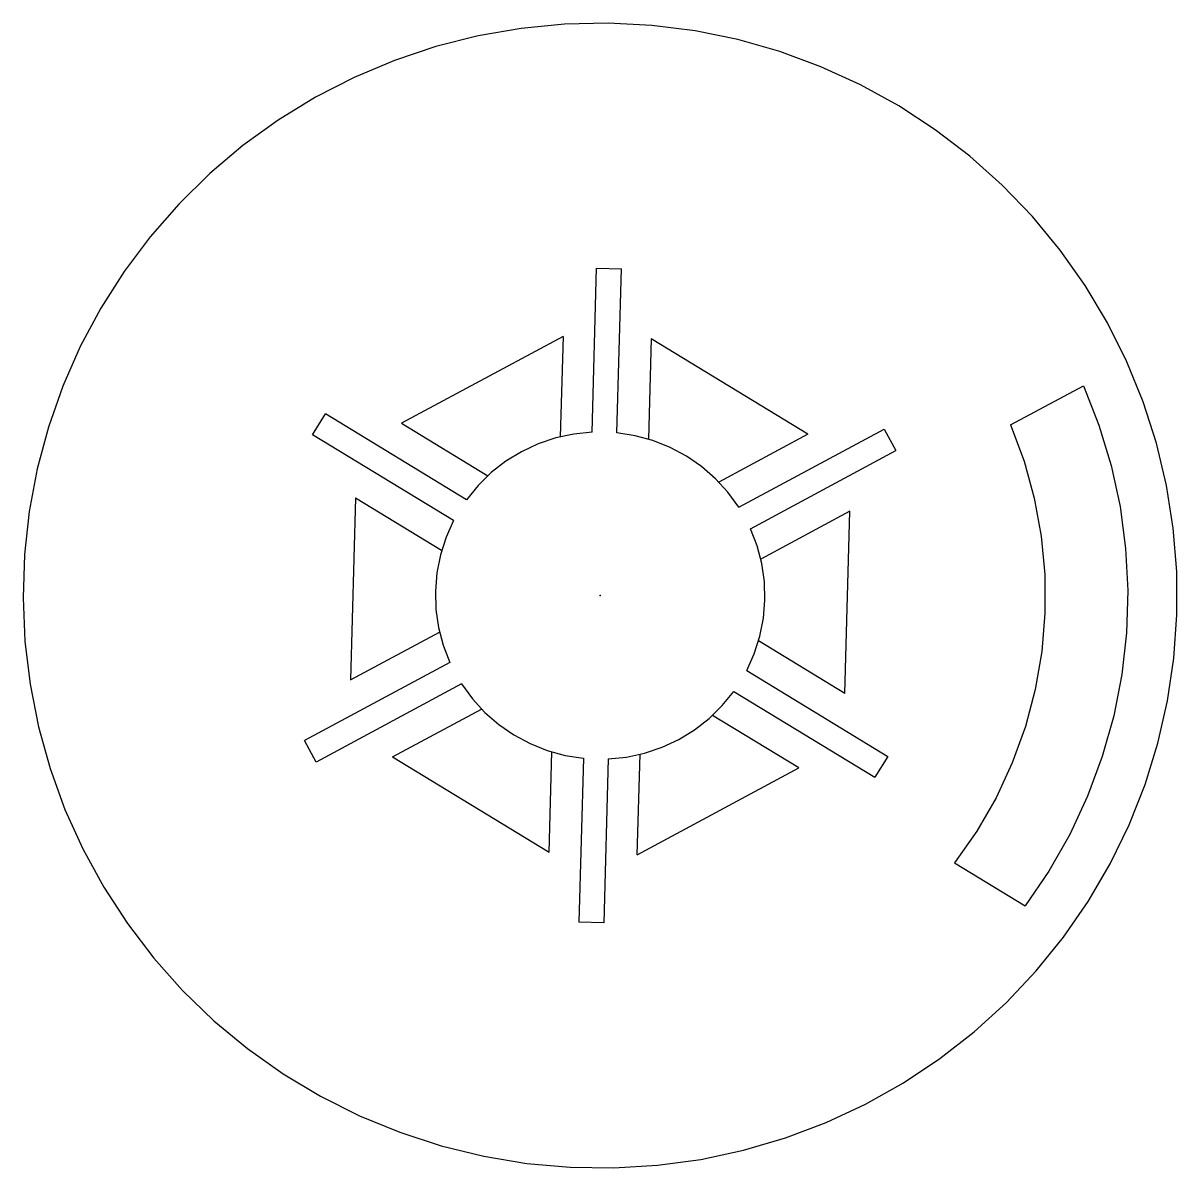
# Model space of a CAD drawing. Header units: millimetres. Extents: x -350 to 350, y -347 to 347.
import ezdxf

# ---------------------------------------------------------------- set-up
doc = ezdxf.new("R2010")
doc.units = ezdxf.units.MM
doc.header["$PDSIZE"] = -1

msp = doc.modelspace()

# ---------------------------------------------------------------- linework, layer by layer
at = {"color": 7, "linetype": 'Continuous'}
for p, q in [((-4.83, 99.12), (-2.14, 198.6)), ((-2.14, 198.6), (12.85, 198.19)), ((10.17, 98.71), (12.85, 198.19)), ((-22.53, 157.22), (-120.46, 104.6)), ((-22.53, 157.22), (-24.17, 96.31)), ((30.97, 155.76), (29.33, 94.85)), ((125.92, 97.87), (30.97, 155.76)), ((248.94, 103.55), (293.08, 127.26)), ((-174.39, 97.59), (-166.54, 110.27)), ((-81.07, 58.16), (-166.54, 110.27)), ((-120.46, 104.6), (-68.13, 72.69)), ((84.09, 53.65), (172.24, 101.01)), ((172.24, 101.01), (179.39, 87.92)), ((-88.91, 45.48), (-174.39, 97.59)), ((125.92, 97.87), (71.95, 68.87)), ((91.24, 40.56), (179.39, 87.92)), ((-148.45, 59.35), (-151.43, -51.16)), ((-148.45, 59.35), (-96.12, 27.44)), ((151.43, 51.16), (97.46, 22.16)), ((148.45, -59.35), (151.43, 51.16)), ((-151.43, -51.16), (-97.46, -22.16)), ((148.45, -59.35), (96.12, -27.44)), ((-91.24, -40.56), (-179.39, -87.92)), ((88.91, -45.48), (174.39, -97.59)), ((-84.09, -53.65), (-172.24, -101.01)), ((81.07, -58.16), (166.54, -110.27)), ((-125.92, -97.87), (-71.95, -68.87)), ((120.46, -104.6), (68.13, -72.69)), ((-172.24, -101.01), (-179.39, -87.92)), ((-125.92, -97.87), (-30.97, -155.76)), ((-30.97, -155.76), (-29.33, -94.85)), ((22.53, -157.22), (24.17, -96.31)), ((174.39, -97.59), (166.54, -110.27)), ((-10.17, -98.71), (-12.85, -198.19)), ((4.83, -99.12), (2.14, -198.6)), ((22.53, -157.22), (120.46, -104.6)), ((215, -162.24), (257.79, -188.33)), ((2.14, -198.6), (-12.85, -198.19))]:
    msp.add_line(p, q, dxfattribs=at)
at = {"color": 7, "linetype": 'Continuous', "flags": 128}
for points in [[(337.32, 92.37), (329.3, 117.43), (319.38, 141.81), (307.64, 165.38), (294.14, 188.01), (278.95, 209.56), (262.17, 229.91), (243.88, 248.94), (224.2, 266.54), (203.23, 282.62), (181.1, 297.08), (157.93, 309.84), (133.86, 320.82), (109.02, 329.97), (83.55, 337.22), (57.61, 342.55), (31.33, 345.91), (4.88, 347.29), (-21.6, 346.68), (-47.96, 344.08), (-74.04, 339.52), (-99.7, 333.01), (-124.79, 324.59), (-149.16, 314.31), (-172.68, 302.24), (-195.21, 288.43), (-216.62, 272.97), (-236.79, 255.94), (-255.6, 237.45), (-272.95, 217.6), (-288.74, 196.51), (-302.87, 174.29), (-315.27, 151.07), (-325.86, 126.98), (-334.59, 102.17), (-341.4, 76.77), (-346.25, 50.93), (-349.12, 24.8), (-349.99, -1.47), (-348.86, -27.73), (-345.72, -53.84), (-340.61, -79.63), (-333.55, -104.97), (-324.57, -129.71), (-313.74, -153.71), (-301.11, -176.82), (-286.75, -198.93), (-270.76, -219.89), (-253.21, -239.59), (-234.21, -257.92), (-213.87, -274.78), (-192.3, -290.06), (-169.64, -303.68), (-146, -315.55), (-121.52, -325.63), (-96.35, -333.83), (-70.63, -340.13), (-44.5, -344.47), (-18.12, -346.85), (8.37, -347.23), (34.8, -345.63), (61.04, -342.05), (86.93, -336.5), (112.32, -329.04), (137.07, -319.68), (161.03, -308.5), (184.07, -295.54), (206.06, -280.9), (226.87, -264.65), (246.37, -246.88), (264.47, -227.69), (281.05, -207.2), (296.02, -185.53), (309.29, -162.79), (320.79, -139.12), (330.46, -114.66), (338.23, -89.53), (344.07, -63.9), (347.93, -37.89), (349.8, -11.67), (349.67, 14.61), (347.54, 40.82), (343.41, 66.78), (337.32, 92.37)], [(293.08, 127.26), (302.46, 103.44), (309.89, 78.95), (315.3, 53.94), (318.67, 28.59), (319.98, 3.04), (319.21, -22.52), (316.36, -47.93), (311.47, -73.04), (304.56, -97.67), (295.67, -121.66), (284.86, -144.87), (272.21, -167.14), (257.79, -188.33)], [(-4.83, 99.12), (-15.97, 97.97), (-26.92, 95.59), (-37.53, 92.01), (-47.66, 87.27), (-57.2, 81.44), (-66.02, 74.58), (-74.01, 66.79), (-81.07, 58.16)], [(84.09, 53.65), (77.5, 62.65), (69.94, 70.87), (61.51, 78.2), (52.3, 84.54), (42.43, 89.83), (32.04, 93.98), (21.23, 96.96), (10.17, 98.71)], [(248.94, 103.55), (257.1, 81.62), (263.31, 59.06), (267.51, 36.06), (269.68, 12.79), (269.79, -10.59), (267.85, -33.88), (263.88, -56.92), (257.89, -79.52), (249.94, -101.52), (240.09, -122.74), (228.41, -143.03), (215, -162.24)], [(-88.91, 45.48), (-93.48, 35.32), (-96.86, 24.72), (-99.04, 13.81), (-99.96, 2.73), (-99.63, -8.39), (-98.05, -19.4), (-95.24, -30.17), (-91.24, -40.56)], [(88.91, -45.48), (93.48, -35.32), (96.86, -24.72), (99.04, -13.81), (99.96, -2.73), (99.63, 8.39), (98.05, 19.4), (95.24, 30.17), (91.24, 40.56)], [(-84.09, -53.65), (-77.5, -62.65), (-69.94, -70.87), (-61.51, -78.2), (-52.3, -84.54), (-42.43, -89.83), (-32.04, -93.98), (-21.23, -96.96), (-10.17, -98.71)], [(4.83, -99.12), (15.97, -97.97), (26.92, -95.59), (37.53, -92.01), (47.66, -87.27), (57.2, -81.44), (66.02, -74.58), (74.01, -66.79), (81.07, -58.16)]]:
    msp.add_lwpolyline(points, dxfattribs=at)
at = {"color": 7, "linetype": 'Continuous'}
msp.add_point((0, 0), dxfattribs=at)
msp.add_point((0, 0), dxfattribs=at)

doc.saveas('drawing.dxf')
